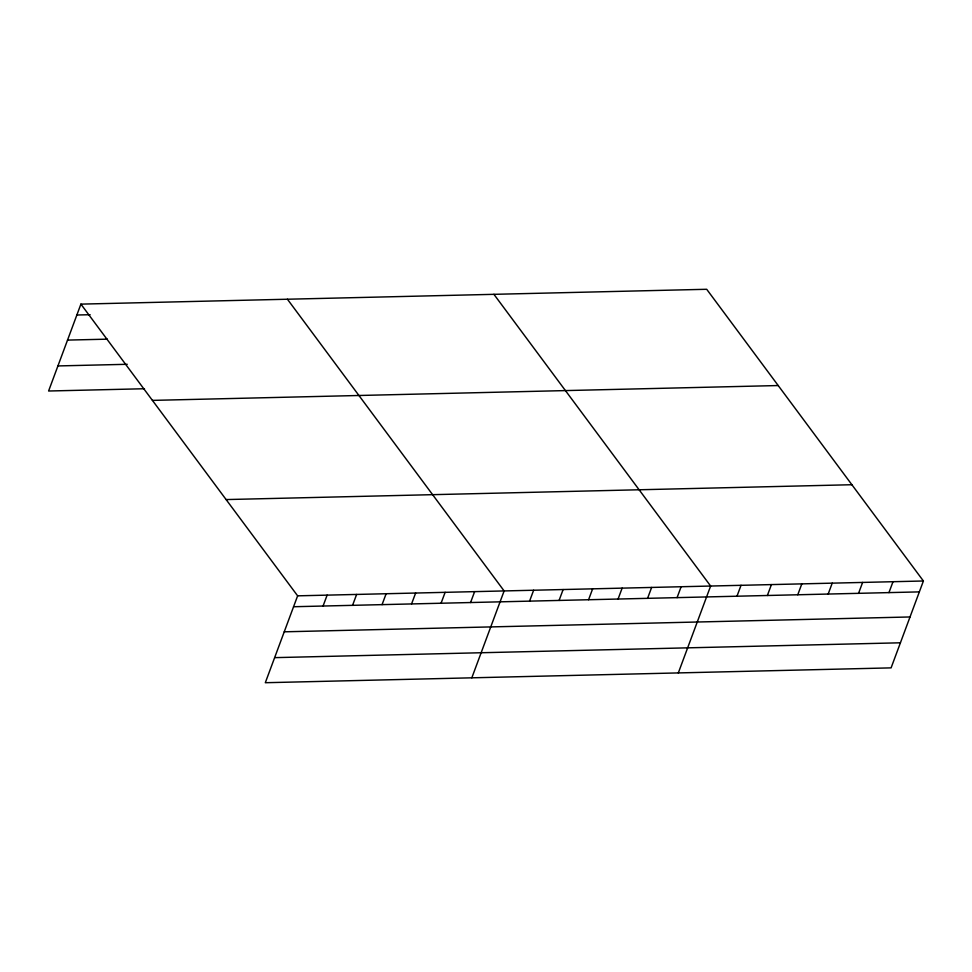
<?xml version="1.0" encoding="UTF-8"?>
<svg xmlns="http://www.w3.org/2000/svg" width="972" height="972" viewBox="0 0 972 972"><rect width="100%" height="100%" fill="white"/><g stroke="black" fill="none" stroke-linecap="round" stroke-linejoin="round"><path stroke-width="1.46" d="M80.907 304.127L297.626 595.836L265.307 682.721L891.093 667.873L923.4 580.989L706.693 289.279L80.907 304.127L48.6 391.011L144.476 388.739M323.068 606.03L327.127 595.131M352.569 605.325L356.627 594.439M382.069 604.633L386.127 593.734M411.569 603.928L415.627 593.042M441.069 603.235L445.127 592.337M470.57 602.531L474.628 591.632M471.821 677.824L504.128 590.94L287.42 299.23M529.582 601.133L533.628 590.235M559.082 600.429L563.128 589.542M588.582 599.736L592.628 588.838M618.083 599.031L622.129 588.133M647.583 598.327L651.629 587.44M677.083 597.634L681.129 586.736M678.322 672.928L710.629 586.043L493.922 294.322M736.983 596.213L741.029 585.314M767.37 595.496L771.428 584.597M797.769 594.767L801.815 583.88M828.168 594.05L832.214 583.151M858.555 593.333L862.614 582.435M888.955 592.604L893.001 581.718M76.861 315.013L90.141 314.709M67.53 340.091L107.357 339.155M57.931 365.934L127.259 364.293M152.422 400.391L778.208 385.544M226.112 499.572L851.885 484.724M297.626 595.836L923.4 580.989M293.568 606.735L919.354 591.887M284.249 631.812L910.023 616.965M274.639 657.643L900.412 642.796"/></g></svg>
